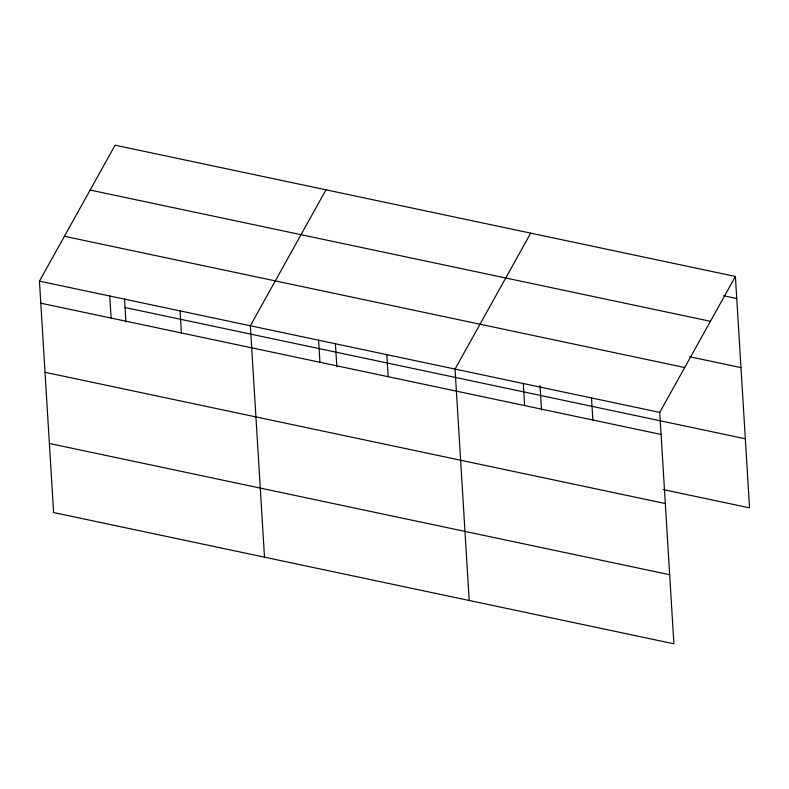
<?xml version="1.0" encoding="UTF-8"?>
<svg xmlns="http://www.w3.org/2000/svg" width="789" height="789" viewBox="0 0 789 789"><rect width="100%" height="100%" fill="white"/><g stroke="black" fill="none" stroke-linecap="round" stroke-linejoin="round"><path stroke-width="1.18" d="M735.397 276.456L659.742 412.391L673.895 643.804L53.603 512.544L39.45 281.14L115.105 145.196L735.397 276.456L749.55 507.86L663.362 489.624M326.005 189.824L250.35 325.758L264.502 557.172M530.701 233.14L455.046 369.074L469.199 600.488M723.582 295.737L736.748 298.518M90.133 190.06L710.435 321.31M689.497 356.707L740.97 367.605M64.412 236.276L684.714 367.526M39.45 281.14L659.742 412.391M125.027 307.532L745.329 438.783M40.801 303.203L661.093 434.453M45.022 372.29L665.324 503.54M49.382 443.467L669.674 574.717M591.513 397.952L592.864 420.014M540.031 385.653L541.52 410.014M523.285 383.513L524.626 405.576M386.817 354.636L388.168 376.708M335.404 343.56L336.824 366.698M318.578 340.197L319.93 362.269M180.05 310.886L181.401 332.958M124.504 298.942L125.924 322.07M109.75 296.013L111.101 318.075"/></g></svg>
